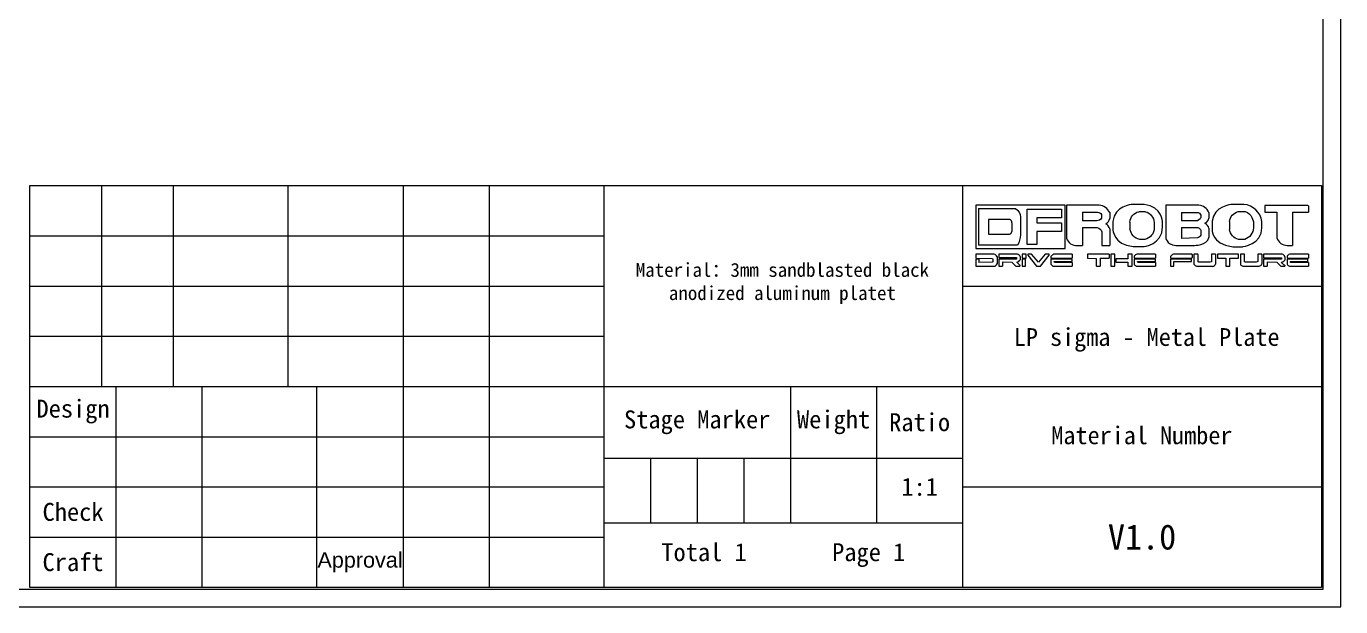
# Model space of a CAD drawing. Header units: millimetres. Extents: x 229 to 826, y -148 to 277.
# Drawn here: x 486 to 826.3, y -148.2 to 2.1 of the extents above; entities that cross this region are included whole.
import ezdxf

# ---------------------------------------------------------------- set-up
doc = ezdxf.new("R2010")
doc.units = ezdxf.units.MM
doc.header["$MEASUREMENT"] = 0
doc.layers.add('图框', color=7, linetype='Continuous', lineweight=15)
doc.styles.add('Arial Regular', font='arial.ttf')

msp = doc.modelspace()

# ---------------------------------------------------------------- linework, layer by layer
at = {"layer": '图框'}
for p, q in [((486.96, -143.18), (486.96, -39.14)), ((486.96, -39.14), (821.35, -39.14)), ((505.54, -91.16), (505.54, -39.14)), ((524.12, -91.16), (524.12, -39.14)), ((553.84, -91.16), (553.84, -39.14)), ((583.56, -39.14), (583.56, -143.18)), ((605.86, -39.14), (605.86, -143.18)), ((635.58, -39.14), (635.58, -143.18)), ((728.46, -39.14), (728.46, -143.18)), ((821.35, -39.14), (821.35, -143.18)), ((775.47, -44.01), (772.27, -44.01)), ((801.29, -44.01), (798.14, -44.01)), ((755.04, -44.25), (731.84, -44.25)), ((731.84, -44.25), (731.84, -55.42)), ((732.52, -45.07), (742.17, -45.07)), ((732.52, -45.07), (732.52, -54.57)), ((743.45, -47.29), (743.44, -51.92)), ((745.13, -45.27), (754.06, -45.27)), ((745.13, -54.41), (745.13, -45.27)), ((754.06, -47.47), (747.65, -47.49)), ((747.65, -47.49), (747.65, -48.83)), ((754.06, -45.27), (754.06, -47.47)), ((755.04, -55.42), (755.04, -44.25)), ((755.32, -44.25), (755.32, -52.76)), ((763.77, -44.25), (755.32, -44.25)), ((759.49, -46.06), (763.38, -46.06)), ((759.49, -46.06), (759.49, -48.28)), ((764.42, -46.67), (764.42, -47.61)), ((766.55, -46.16), (766.55, -47.67)), ((774.04, -45.9), (775.81, -45.9)), ((781.04, -44.25), (781.04, -52.56)), ((789.57, -44.25), (781.04, -44.25)), ((785.12, -46.08), (785.12, -48.3)), ((785.12, -46.08), (789.14, -46.08)), ((790.14, -46.8), (790.14, -47.39)), ((792.24, -46.14), (792.24, -47.61)), ((799.77, -45.9), (801.58, -45.9)), ((817.84, -44.29), (806.71, -44.29)), ((806.71, -44.29), (806.71, -46.06)), ((806.71, -46.06), (809.78, -46.06)), ((809.78, -46.06), (809.78, -52.68)), ((813.85, -46.02), (817.97, -46.02)), ((813.85, -46.02), (813.85, -54.63)), ((817.97, -44.38), (817.84, -44.29)), ((817.97, -44.38), (817.97, -46.02)), ((735.15, -47.94), (735.15, -51.76)), ((740.73, -47.94), (735.15, -47.94)), ((741.16, -48.81), (741.16, -51.01)), ((747.65, -48.83), (754.06, -48.83)), ((754.06, -48.83), (754.06, -51.07)), ((763.22, -48.28), (759.49, -48.28)), ((759.49, -49.99), (763.28, -49.99)), ((759.49, -49.99), (759.49, -54.63)), ((766.55, -50.36), (766.55, -54.63)), ((767.37, -48.42), (767.37, -50.52)), ((771.78, -48.59), (771.78, -50.36)), ((778.07, -48.71), (778.07, -50.11)), ((780.21, -49.83), (780.21, -48.53)), ((788.88, -48.3), (785.12, -48.3)), ((785.12, -49.99), (788.94, -49.99)), ((785.12, -49.99), (785.12, -52.82)), ((790.14, -50.91), (790.14, -51.98)), ((792.24, -50.21), (792.24, -52.62)), ((793.07, -48.34), (793.07, -50.44)), ((797.55, -48.44), (797.55, -50.52)), ((803.78, -48.67), (803.78, -50.07)), ((805.93, -50.07), (805.93, -48.42)), ((486.96, -52.15), (635.58, -52.15)), ((735.15, -51.76), (740.55, -51.76)), ((747.63, -54.41), (745.13, -54.41)), ((747.63, -51.07), (747.63, -54.41)), ((754.06, -51.07), (747.63, -51.07)), ((764.5, -51.15), (764.5, -54.63)), ((775.61, -53.08), (774.31, -53.08)), ((789.25, -52.66), (785.12, -52.82)), ((801.52, -53.08), (799.91, -53.08)), ((731.84, -55.42), (755.04, -55.42)), ((731.84, -56.94), (731.84, -57.92)), ((736.61, -56.94), (731.84, -56.94)), ((742.67, -54.57), (732.52, -54.57)), ((737.37, -57.55), (737.37, -59.41)), ((737.82, -56.94), (737.82, -57.81)), ((742.62, -56.94), (737.82, -56.94)), ((737.82, -57.81), (742.39, -57.81)), ((742.39, -57.81), (742.39, -58.21)), ((743.35, -57.55), (743.35, -58.34)), ((744.86, -56.94), (743.9, -56.94)), ((743.9, -56.94), (743.9, -57.9)), ((744.86, -57.9), (744.86, -56.94)), ((746.3, -56.94), (745.32, -56.94)), ((745.32, -56.94), (745.32, -57.18)), ((745.32, -57.18), (747.54, -60.05)), ((748.09, -58.98), (746.3, -56.94)), ((749.86, -56.94), (748.09, -58.98)), ((748.65, -60.05), (750.85, -57.17)), ((750.85, -56.94), (749.86, -56.94)), ((750.85, -57.17), (750.85, -56.94)), ((751.29, -57.48), (751.29, -57.9)), ((756.82, -56.94), (752.01, -56.94)), ((756.82, -56.94), (756.82, -57.9)), ((758.13, -54.63), (759.49, -54.63)), ((766.38, -56.94), (760.75, -56.94)), ((760.75, -56.94), (760.75, -57.9)), ((764.5, -54.63), (766.55, -54.63)), ((766.38, -56.94), (766.38, -57.9)), ((767.82, -56.94), (766.84, -56.94)), ((766.84, -56.94), (766.84, -60.05)), ((767.82, -60.05), (767.82, -56.94)), ((771.27, -56.94), (771.27, -58.08)), ((772.36, -56.94), (771.27, -56.94)), ((772.36, -60.05), (772.36, -56.94)), ((772.64, -54.96), (775.22, -54.96)), ((772.89, -57.39), (772.89, -57.9)), ((778.43, -56.91), (773.61, -56.94)), ((778.43, -56.91), (778.43, -57.9)), ((782.27, -57.47), (782.27, -57.9)), ((787.8, -56.91), (783.01, -56.91)), ((783.65, -54.63), (788.37, -54.63)), ((787.77, -57.9), (787.9, -57.81)), ((787.9, -57.03), (787.9, -57.81)), ((789.31, -56.91), (788.34, -56.91)), ((788.34, -56.91), (788.34, -59.51)), ((789.43, -57.04), (789.31, -56.91)), ((789.48, -58.87), (789.43, -57.04)), ((792.88, -56.91), (792.88, -58.9)), ((793.95, -56.91), (792.88, -56.91)), ((793.95, -56.91), (793.95, -59.47)), ((799.92, -56.91), (794.41, -56.91)), ((794.41, -56.91), (794.41, -57.9)), ((798.43, -54.98), (800.89, -54.98)), ((799.92, -57.9), (799.92, -56.91)), ((801.41, -56.91), (800.39, -56.91)), ((800.39, -56.91), (800.39, -59.61)), ((801.45, -58.89), (801.41, -56.91)), ((804.86, -56.91), (804.85, -58.79)), ((805.93, -56.91), (804.86, -56.91)), ((805.93, -56.91), (805.93, -59.44)), ((806.36, -56.91), (806.36, -57.83)), ((811.17, -56.91), (806.36, -56.91)), ((806.36, -57.83), (811.02, -57.82)), ((811.02, -57.82), (811.02, -58.2)), ((811.91, -57.56), (811.91, -58.46)), ((812.45, -57.46), (812.45, -57.92)), ((812.51, -54.63), (813.85, -54.63)), ((817.97, -56.91), (813.15, -56.91)), ((817.97, -56.91), (817.97, -57.92)), ((731.84, -57.92), (736.2, -57.99)), ((732.63, -58.22), (731.84, -58.21)), ((731.84, -58.21), (731.84, -60.05)), ((731.84, -60.05), (736.6, -60.05)), ((732.63, -58.22), (732.63, -59.07)), ((736.11, -58.97), (732.63, -59.07)), ((736.31, -58.89), (736.11, -58.97)), ((736.2, -57.99), (736.31, -58.27)), ((736.31, -58.27), (736.31, -58.89)), ((742.39, -58.21), (737.82, -58.2)), ((737.82, -58.2), (737.82, -60.05)), ((737.82, -60.05), (738.8, -60.05)), ((738.8, -58.88), (741.22, -58.98)), ((738.8, -58.88), (738.8, -60.05)), ((741.22, -58.98), (742, -59.74)), ((742, -59.74), (742.19, -60.05)), ((742.19, -60.05), (743.25, -60.05)), ((743.25, -59.78), (742.46, -58.99)), ((743.25, -59.78), (743.25, -60.05)), ((743.9, -57.9), (744.86, -57.9)), ((744.75, -58.2), (743.9, -58.2)), ((743.9, -58.2), (743.9, -60.05)), ((743.9, -60.05), (744.75, -60.05)), ((744.75, -60.05), (744.75, -58.2)), ((747.54, -60.05), (748.65, -60.05)), ((751.29, -57.9), (756.82, -57.9)), ((756.71, -58.2), (751.29, -58.2)), ((751.29, -58.2), (751.29, -59.51)), ((752, -60.05), (756.82, -60.05)), ((752.17, -58.78), (756.71, -58.77)), ((752.27, -59.07), (752.17, -58.78)), ((756.82, -59.07), (752.27, -59.07)), ((756.71, -58.2), (756.71, -58.77)), ((756.82, -59.07), (756.82, -60.05)), ((760.75, -57.9), (762.99, -58)), ((762.99, -58), (762.99, -59.94)), ((762.99, -59.94), (763.09, -60.05)), ((763.09, -60.05), (764.06, -60.05)), ((764.06, -57.91), (766.38, -57.9)), ((764.06, -57.91), (764.06, -60.05)), ((766.84, -60.05), (767.82, -60.05)), ((771.27, -58.08), (768.08, -58.09)), ((768.08, -58.09), (768.08, -58.98)), ((768.08, -58.98), (771.27, -58.98)), ((771.27, -58.98), (771.27, -60.05)), ((771.27, -60.05), (772.36, -60.05)), ((772.89, -57.9), (778.43, -57.9)), ((778.31, -58.21), (772.89, -58.21)), ((772.89, -58.21), (772.89, -59.59)), ((773.62, -60.05), (778.43, -60.05)), ((773.74, -58.79), (778.31, -58.77)), ((773.84, -59.06), (773.74, -58.79)), ((778.43, -59.08), (773.84, -59.06)), ((778.31, -58.21), (778.31, -58.77)), ((778.43, -59.08), (778.43, -60.05)), ((782.27, -57.9), (787.77, -57.9)), ((787.7, -58.21), (782.27, -58.21)), ((782.27, -58.21), (782.27, -60.01)), ((782.27, -60.01), (783.14, -60.01)), ((783.14, -58.78), (787.7, -58.77)), ((783.14, -60.01), (783.14, -58.78)), ((787.7, -58.77), (787.7, -58.21)), ((789.05, -60.05), (793.18, -60.05)), ((789.64, -58.97), (789.48, -58.87)), ((792.56, -58.98), (789.64, -58.97)), ((792.88, -58.9), (792.56, -58.98)), ((794.41, -57.9), (796.64, -57.9)), ((796.64, -57.9), (796.64, -60.05)), ((796.64, -60.05), (797.62, -60.05)), ((797.62, -57.9), (799.92, -57.9)), ((797.62, -60.05), (797.62, -57.9)), ((801, -60.05), (805.23, -60.05)), ((801.7, -58.98), (801.45, -58.89)), ((804.5, -58.98), (801.7, -58.98)), ((811.02, -58.2), (806.36, -58.21)), ((806.36, -58.21), (806.36, -60.05)), ((806.36, -60.05), (807.33, -60.05)), ((807.33, -58.88), (809.78, -58.99)), ((807.33, -58.88), (807.33, -60.05)), ((809.78, -58.99), (810.84, -60.05)), ((810.84, -60.05), (811.91, -60.05)), ((811.91, -59.78), (811.91, -60.05)), ((812.45, -57.92), (817.97, -57.92)), ((817.85, -58.23), (812.45, -58.23)), ((812.45, -58.23), (812.45, -59.52)), ((813.1, -60.05), (817.97, -60.05)), ((813.3, -58.79), (817.85, -58.78)), ((813.41, -59.07), (813.3, -58.79)), ((817.97, -59.08), (813.41, -59.07)), ((817.85, -58.78), (817.85, -58.23)), ((817.97, -59.08), (817.97, -60.05)), ((486.96, -65.15), (635.58, -65.15)), ((728.46, -65.15), (821.35, -65.15)), ((486.96, -78.16), (635.58, -78.16)), ((486.96, -91.16), (635.58, -91.16)), ((509.26, -143.18), (509.26, -91.16)), ((531.55, -143.18), (531.55, -91.16)), ((561.27, -143.18), (561.27, -91.16)), ((635.58, -91.16), (728.46, -91.16)), ((683.88, -91.16), (683.88, -126.46)), ((706.17, -91.16), (706.17, -126.46)), ((728.46, -91.16), (821.35, -91.16)), ((486.96, -104.16), (635.58, -104.16)), ((635.58, -109.74), (728.46, -109.74)), ((647.65, -109.74), (647.65, -126.46)), ((659.73, -109.74), (659.73, -126.46)), ((671.8, -109.74), (671.8, -126.46)), ((486.96, -117.17), (635.58, -117.17)), ((728.46, -117.17), (821.35, -117.17)), ((635.58, -126.46), (728.46, -126.46)), ((486.96, -130.17), (635.58, -130.17)), ((821.35, -143.18), (486.96, -143.18))]:
    msp.add_line(p, q, dxfattribs=at)
for points in [[(826.35, 276.92), (228.99, 276.92), (228.99, -148.18), (826.35, -148.18)], [(821.78, 272.35), (233.56, 272.35), (233.56, -143.61), (821.78, -143.61)]]:
    msp.add_lwpolyline(points, close=True, dxfattribs=at)
for centre, radius, start, end in [((800.79, -49.18), 5.19, 8.4567, 84.5355), ((763.63, -47.42), 3.18, 23.5018, 87.4472), ((789.49, -47.2), 2.95, 21.095, 88.4683), ((790.6, -47.35), 1.66, 290.3356, 351.0856), ((740.3, -50.93), 0.873, 287.2577, 354.3311), ((740.38, -48.66), 0.802, 349.4751, 63.6519), ((764.61, -47.31), 1.97, 298.3503, 349.4969), ((764.35, -51), 2.29, 16.0827, 58.472), ((790.28, -50.73), 2.03, 14.8966, 63.6822), ((757.89, -51.94), 2.7, 197.6756, 275.1308), ((812.47, -51.8), 2.83, 198.1628, 270.9164), ((736.35, -58.06), 1.14, 26.39, 77.1011), ((742.39, -57.97), 1.05, 23.5971, 77.6994), ((752.63, -58.53), 1.7, 111.4127, 141.758), ((773.86, -58.16), 1.24, 101.4226, 141.531), ((783.81, -58.74), 1.99, 113.5085, 140.2313), ((787.8, -57.02), 0.103, 351.4484, 90.9235), ((810.98, -57.89), 0.99, 19.3978, 78.5556), ((813.68, -58.31), 1.49, 110.6395, 145.1939), ((736.46, -59.09), 0.967, 278.1788, 340.4595), ((742.38, -57.95), 1.04, 274.2697, 338.402), ((752.26, -58.98), 1.1, 208.9625, 256.5376), ((773.95, -58.71), 1.37, 219.6904, 256.1949), ((789.65, -58.53), 1.63, 216.9581, 248.542), ((793.01, -59.02), 1.05, 279.3661, 334.5481), ((801.6, -58.55), 1.61, 221.1415, 248.0448), ((804.87, -58.93), 1.17, 288.0086, 334.1527), ((810.89, -57.75), 1.25, 276.5053, 325.4222), ((813.42, -58.99), 1.1, 208.3773, 253.0439)]:
    msp.add_arc(centre, radius, start, end, dxfattribs=at)
at = {"layer": '图框', "extrusion": (0, 0, -1)}
for centre, radius, start, end in [((-740.51, -47.51), 2.95, 124.2081, 175.6024), ((-763.2, -46.82), 1.46, 212.8045, 268.9276), ((-763.39, -47.24), 1.19, 89.7116, 150.9359), ((-774.78, -48.82), 3.01, 4.2823, 75.7381), ((-774.98, -48.88), 3.09, 105.5403, 176.8498), ((-788.89, -46.99), 1.31, 198.0404, 270.554), ((-789.09, -47.19), 1.11, 92.2072, 159.7167), ((-800.52, -48.79), 2.99, 6.8916, 75.5451), ((-762.96, -51.55), 1.6, 101.7973, 165.3622), ((-774.9, -49.99), 3.14, 280.7265, 353.1359), ((-775.03, -50.09), 3.04, 180.2785, 258.9568), ((-789.11, -51), 1.03, 80.1805, 175.038), ((-800.48, -50.18), 2.95, 281.1707, 353.4101), ((-800.45, -49.92), 3.33, 182.5498, 251.309), ((-737.22, -51.54), 6.23, 183.4866, 209.13), ((-789.1, -51.56), 1.11, 201.9205, 262.3233), ((-804.48, -58.52), 0.462, 216.8913, 268.0847), ((-812.83, -57.88), 2.12, 295.6525, 328.3219)]:
    msp.add_arc(centre, radius, start, end, dxfattribs=at)
at = {"layer": '图框'}
for points in [[(772.27, -44.01), (772.27, -44.01), (767.65, -44.48), (767.37, -48.42)], [(780.21, -48.53), (780.21, -48.53), (780.27, -44.74), (775.47, -44.01)], [(798.14, -44.01), (798.14, -44.01), (793.36, -44.52), (793.07, -48.34)], [(801.58, -45.9), (803.31, -46.14), (803.78, -48.67), (803.78, -48.67)], [(767.37, -50.52), (767.37, -50.52), (767.39, -54.37), (772.64, -54.96)], [(775.22, -54.96), (775.22, -54.96), (780.29, -54.47), (780.21, -49.83)], [(793.07, -50.44), (793.07, -50.44), (792.62, -54.2), (798.43, -54.98)], [(800.89, -54.98), (800.89, -54.98), (805.98, -54.35), (805.93, -50.07)], [(781.04, -52.56), (781.04, -52.56), (781.09, -54.35), (783.65, -54.63)], [(788.37, -54.63), (788.37, -54.63), (791.81, -54.71), (792.24, -52.62)]]:
    msp.add_open_spline(points, degree=3, dxfattribs=at)

# ---------------------------------------------------------------- texts
at = {"layer": '图框', "attachment_point": 5, "style": 'Arial Regular'}
for s, insert, char_height, width in [('{\\fFangSong|b0|i0|c134|p49;Material：3mm sandblasted black\\Panodized aluminum platet}', (681.79, -64.49), 3.6, 179.432), ('{\\fFangSong|b0|i0|c134|p49;LP sigma - Metal Plate}', (776.1, -79.11), 4.597, 119.2032), ('{\\fFangSong|b0|i0|c134|p49;Design}', (498.11, -97.66), 4.6443, 35.253), ('{\\fFangSong|b0|i0|c134|p49;Stage Marker}', (659.73, -100.45), 4.6443, 62.1952), ('{\\fFangSong|b0|i0|c134|p49;Weight}', (695.03, -100.45), 4.6443, 34.4925), ('{\\fFangSong|b0|i0|c134|p49;Ratio}', (717.32, -100.45), 4.6443, 32.8629), ('{\\fFangSong|b0|i0|c134|p49;Material Number}', (774.87, -103.85), 4.597, 51.1683), ('{\\fFangSong;1:1}', (717.32, -117.17), 4.6443, 27.1595), ('{\\fFangSong|b0|i0|c134|p49;Check}', (498.11, -123.67), 4.6443, 34.2209), ('{\\fFangSong|b0|i0|c0|p49;V\\fFangSong|b0|i0|c134|p49;1.0}', (774.91, -130.17), 6.5019, 49.6579), ('{\\fFangSong|b0|i0|c134|p49;Total 1       Page 1}', (682.02, -134.82), 4.6443, 173.9292), ('{\\fFangSong|b0|i0|c134|p49;Craft}', (498.11, -136.67), 4.6443, 34.5468), ('Approval', (572.42, -136.67), 4, 35.3073)]:
    msp.add_mtext(s, dxfattribs=dict(at, insert=insert, char_height=char_height, width=width))

doc.saveas('drawing.dxf')
